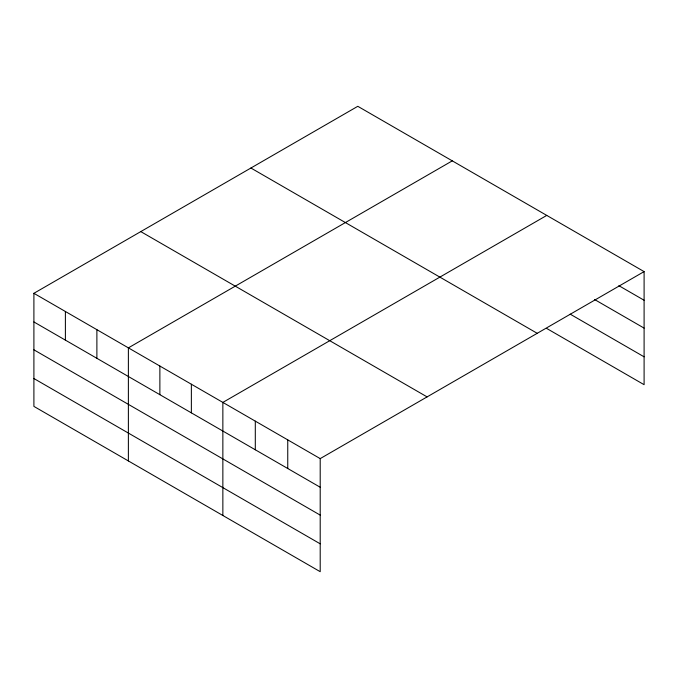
<?xml version="1.0" encoding="UTF-8"?>
<svg xmlns="http://www.w3.org/2000/svg" width="678" height="678" viewBox="0 0 678 678"><rect width="100%" height="100%" fill="white"/><g stroke="black" fill="none" stroke-linecap="round" stroke-linejoin="round"><path stroke-width="1.02" d="M546.756 328.483L644.1 384.689L644.1 271.607L357.798 106.31L33.9 293.311L33.9 406.393L320.202 571.69L320.202 458.608L33.9 293.311M452.277 160.856L128.379 347.865L128.379 460.938M546.756 215.409L222.859 402.41L222.859 515.492M320.202 458.608L644.1 271.607M618.861 285.675L644.1 300.244M594.53 299.49L644.1 328.11M570.19 314.151L644.1 356.823M250.911 168.025L537.213 333.313M140.787 231.605L427.089 396.893M33.9 321.948L320.202 487.245M33.9 349.814L320.202 515.111M33.9 378.527L320.202 543.824M287.752 439.878L287.752 468.515M255.301 421.14L255.301 449.777M191.366 384.223L191.366 412.86M159.872 366.044L159.872 394.681M96.886 329.678L96.886 358.315M65.393 311.499L65.393 340.136"/></g></svg>
